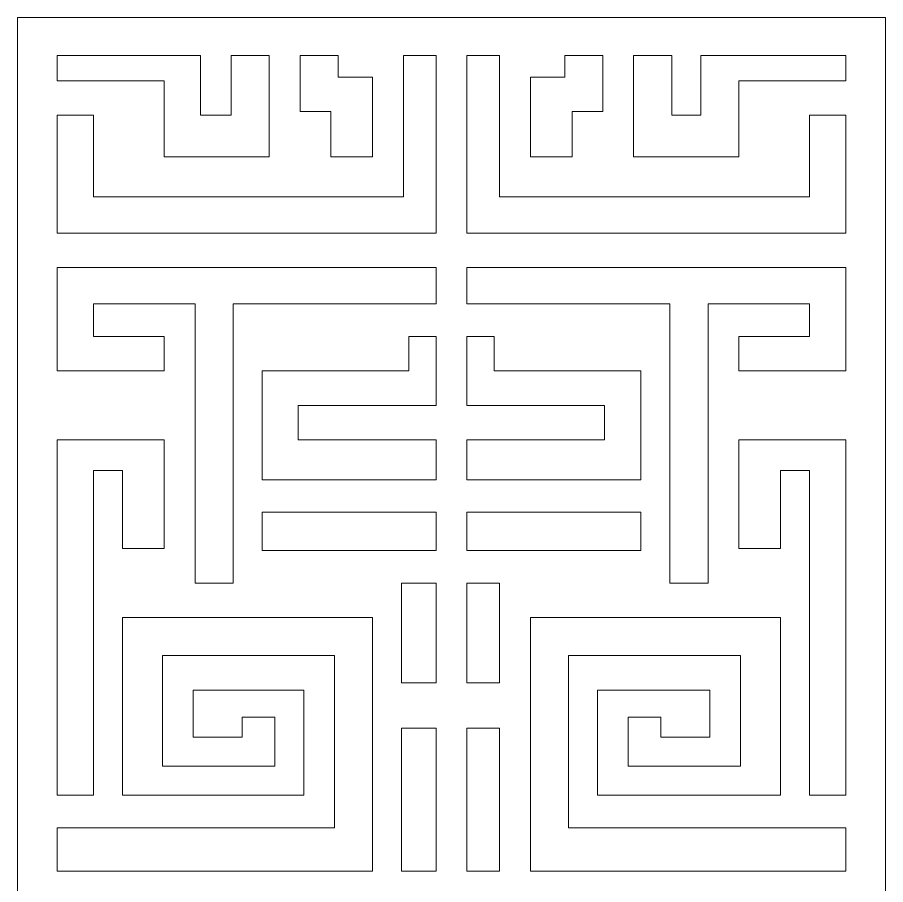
# Model space of a CAD drawing. Extents: x -66030 to 95157, y -13132 to 45879.
# Drawn here: x -32729 to -30858, y 27300 to 29168 of the extents above; entities that cross this region are included whole.
import ezdxf

# ---------------------------------------------------------------- set-up
doc = ezdxf.new("R2010")
doc.units = 0
doc.header["$LTSCALE"] = 100
doc.header["$MEASUREMENT"] = 0
doc.layers.get('0').update_dxf_attribs({"linetype": 'CONTINUOUS'})

msp = doc.modelspace()

# ---------------------------------------------------------------- linework, layer by layer
at = {"lineweight": 0}
for points in [[(-30858, 24422.6), (-32729, 24422.6), (-32729, 29168.3), (-30858, 29168.3), (-30858, 24422.6)], [(-30858, 24422.6), (-32729, 24422.6), (-32729, 29168.3), (-30858, 29168.3), (-30858, 24422.6)], [(-31897, 29086.3), (-31897, 28934), (-31897, 28851.9), (-31897, 28781.6), (-32510.3, 28781.6), (-32564.9, 28781.6), (-32564.9, 28957.4), (-32643.1, 28957.4), (-32643.1, 28703.5), (-31826.7, 28703.5), (-31826.7, 29086.3), (-31897, 29086.3)], [(-32643.1, 29031.6), (-32412.6, 29031.6), (-32412.6, 28957.4), (-32412.6, 28867.6), (-32186.1, 28867.6), (-32186.1, 29086.3), (-32268.1, 29086.3), (-32268.1, 28957.4), (-32334.5, 28957.4), (-32334.5, 29086.3), (-32643.1, 29086.3), (-32643.1, 29031.6)], [(-31897, 29086.3), (-31897, 28934), (-31897, 28851.9), (-31897, 28781.6), (-32510.3, 28781.6), (-32510.3, 28781.6), (-32564.9, 28781.6), (-32564.9, 28957.4), (-32643.1, 28957.4), (-32643.1, 28703.5), (-31826.7, 28703.5), (-31826.7, 29086.3), (-31897, 29086.3)], [(-32643.1, 29031.6), (-32412.6, 29031.6), (-32412.6, 28957.4), (-32412.6, 28867.6), (-32186.1, 28867.6), (-32186.1, 29086.3), (-32268.1, 29086.3), (-32268.1, 28957.4), (-32334.5, 28957.4), (-32334.5, 29086.3), (-32643.1, 29086.3), (-32643.1, 29031.6)], [(-32119.7, 29086.3), (-32119.7, 28965.2), (-32053.3, 28965.2), (-32053.3, 28867.6), (-31963.4, 28867.6), (-31963.4, 29039.4), (-32037.6, 29039.4), (-32037.6, 29086.3), (-32119.7, 29086.3)], [(-32119.7, 29086.3), (-32119.7, 28965.2), (-32053.3, 28965.2), (-32053.3, 28867.6), (-31963.4, 28867.6), (-31963.4, 29039.4), (-32037.6, 29039.4), (-32037.6, 29086.3), (-32119.7, 29086.3)], [(-31690, 29086.3), (-31690, 28934), (-31690, 28851.9), (-31690, 28781.6), (-31076.8, 28781.6), (-31022.1, 28781.6), (-31022.1, 28957.4), (-30944, 28957.4), (-30944, 28703.5), (-31760.3, 28703.5), (-31760.3, 29086.3), (-31690, 29086.3)], [(-31690, 29086.3), (-31690, 28934), (-31690, 28851.9), (-31690, 28781.6), (-31076.8, 28781.6), (-31022.1, 28781.6), (-31022.1, 28957.4), (-30944, 28957.4), (-30944, 28703.5), (-31760.3, 28703.5), (-31760.3, 29086.3), (-31690, 29086.3)], [(-31467.4, 29086.3), (-31467.4, 28965.2), (-31533.8, 28965.2), (-31533.8, 28867.6), (-31623.6, 28867.6), (-31623.6, 29039.4), (-31549.4, 29039.4), (-31549.4, 29086.3), (-31467.4, 29086.3)], [(-31467.4, 29086.3), (-31467.4, 28965.2), (-31533.8, 28965.2), (-31533.8, 28867.6), (-31623.6, 28867.6), (-31623.6, 29039.4), (-31549.4, 29039.4), (-31549.4, 29086.3), (-31467.4, 29086.3)], [(-30944, 29031.6), (-31174.4, 29031.6), (-31174.4, 28957.4), (-31174.4, 28867.6), (-31401, 28867.6), (-31401, 29086.3), (-31318.9, 29086.3), (-31318.9, 28957.4), (-31256.4, 28957.4), (-31256.4, 29086.3), (-30944, 29086.3), (-30944, 29031.6)], [(-30944, 29031.6), (-31174.4, 29031.6), (-31174.4, 28957.4), (-31174.4, 28957.4), (-31174.4, 28867.6), (-31401, 28867.6), (-31401, 29086.3), (-31318.9, 29086.3), (-31318.9, 28957.4), (-31256.4, 28957.4), (-31256.4, 29086.3), (-30944, 29086.3), (-30944, 29031.6)], [(-31826.7, 28629.3), (-32643.1, 28629.3), (-32643.1, 28406.7), (-32412.6, 28406.7), (-32412.6, 28480.9), (-32564.9, 28480.9), (-32564.9, 28551.2), (-32346.2, 28551.2), (-32346.2, 28551.2), (-32346.2, 27949.7), (-32264.2, 27949.7), (-32264.2, 28551.2), (-32256.4, 28551.2), (-32256.4, 28551.2), (-31826.7, 28551.2), (-31826.7, 28629.3)], [(-31826.7, 28629.3), (-32643.1, 28629.3), (-32643.1, 28406.7), (-32412.6, 28406.7), (-32412.6, 28480.9), (-32564.9, 28480.9), (-32564.9, 28551.2), (-32346.2, 28551.2), (-32346.2, 28551.2), (-32346.2, 27949.7), (-32264.2, 27949.7), (-32264.2, 28551.2), (-32256.4, 28551.2), (-32256.4, 28551.2), (-31826.7, 28551.2), (-31826.7, 28629.3)], [(-31760.3, 28629.3), (-30944, 28629.3), (-30944, 28406.7), (-31174.4, 28406.7), (-31174.4, 28480.9), (-31022.1, 28480.9), (-31022.1, 28551.2), (-31240.8, 28551.2), (-31240.8, 28551.2), (-31240.8, 27949.7), (-31322.8, 27949.7), (-31322.8, 28551.2), (-31330.7, 28551.2), (-31330.7, 28551.2), (-31760.3, 28551.2), (-31760.3, 28629.3)], [(-31760.3, 28629.3), (-30944, 28629.3), (-30944, 28406.7), (-31174.4, 28406.7), (-31174.4, 28480.9), (-31022.1, 28480.9), (-31022.1, 28551.2), (-31240.8, 28551.2), (-31240.8, 28551.2), (-31240.8, 27949.7), (-31322.8, 27949.7), (-31322.8, 28551.2), (-31330.7, 28551.2), (-31330.7, 28551.2), (-31760.3, 28551.2), (-31760.3, 28629.3)], [(-31826.7, 28480.9), (-31885.3, 28480.9), (-31885.3, 28406.7), (-32201.7, 28406.7), (-32201.7, 28172.3), (-31826.7, 28172.3), (-31826.7, 28258.2), (-32123.6, 28258.2), (-32123.6, 28332.4), (-31826.7, 28332.4), (-31826.7, 28480.9)], [(-31826.7, 28480.9), (-31885.3, 28480.9), (-31885.3, 28406.7), (-32201.7, 28406.7), (-32201.7, 28172.3), (-31826.7, 28172.3), (-31826.7, 28258.2), (-32123.6, 28258.2), (-32123.6, 28332.4), (-31826.7, 28332.4), (-31826.7, 28480.9)], [(-31760.3, 28480.9), (-31701.7, 28480.9), (-31701.7, 28406.7), (-31385.3, 28406.7), (-31385.3, 28172.3), (-31760.3, 28172.3), (-31760.3, 28258.2), (-31463.5, 28258.2), (-31463.5, 28332.4), (-31760.3, 28332.4), (-31760.3, 28480.9)], [(-31760.3, 28480.9), (-31701.7, 28480.9), (-31701.7, 28406.7), (-31385.3, 28406.7), (-31385.3, 28172.3), (-31760.3, 28172.3), (-31760.3, 28258.2), (-31463.5, 28258.2), (-31463.5, 28332.4), (-31760.3, 28332.4), (-31760.3, 28480.9)], [(-32643.1, 27492.7), (-32564.9, 27492.7), (-32564.9, 28191.8), (-32502.5, 28191.8), (-32502.5, 28023.9), (-32412.6, 28023.9), (-32412.6, 28258.2), (-32643.1, 28258.2), (-32643.1, 27492.7)], [(-32643.1, 27492.7), (-32564.9, 27492.7), (-32564.9, 28191.8), (-32502.5, 28191.8), (-32502.5, 28023.9), (-32412.6, 28023.9), (-32412.6, 28258.2), (-32643.1, 28258.2), (-32643.1, 27492.7)], [(-30944, 27492.7), (-31022.1, 27492.7), (-31022.1, 28191.8), (-31084.6, 28191.8), (-31084.6, 28023.9), (-31174.4, 28023.9), (-31174.4, 28258.2), (-30944, 28258.2), (-30944, 27492.7)], [(-30944, 27492.7), (-31022.1, 27492.7), (-31022.1, 28191.8), (-31084.6, 28191.8), (-31084.6, 28023.9), (-31174.4, 28023.9), (-31174.4, 28258.2), (-30944, 28258.2), (-30944, 27492.7)], [(-31826.7, 28102), (-32201.7, 28102), (-32201.7, 28020), (-31826.7, 28020), (-31826.7, 28102)], [(-31826.7, 28102), (-32201.7, 28102), (-32201.7, 28020), (-31826.7, 28020), (-31826.7, 28102)], [(-31760.3, 28102), (-31385.3, 28102), (-31385.3, 28020), (-31760.3, 28020), (-31760.3, 28102)], [(-31760.3, 28102), (-31385.3, 28102), (-31385.3, 28020), (-31760.3, 28020), (-31760.3, 28102)], [(-31826.7, 27949.7), (-31900.9, 27949.7), (-31900.9, 27734.8), (-31826.7, 27734.8), (-31826.7, 27949.7)], [(-31826.7, 27949.7), (-31900.9, 27949.7), (-31900.9, 27734.8), (-31826.7, 27734.8), (-31826.7, 27949.7)], [(-31760.3, 27949.7), (-31690, 27949.7), (-31690, 27734.8), (-31760.3, 27734.8), (-31760.3, 27949.7)], [(-31760.3, 27949.7), (-31690, 27949.7), (-31690, 27734.8), (-31760.3, 27734.8), (-31760.3, 27949.7)], [(-32471.2, 27422.4), (-32440, 27422.4), (-32436, 27422.4), (-32057.2, 27422.4), (-32045.5, 27422.4), (-32045.5, 27793.4), (-32416.5, 27793.4), (-32416.5, 27555.2), (-32174.3, 27555.2), (-32174.3, 27660.6), (-32244.7, 27660.6), (-32244.7, 27617.7), (-32350.1, 27617.7), (-32350.1, 27629.4), (-32350.1, 27699.7), (-32350.1, 27719.2), (-32127.5, 27719.2), (-32111.9, 27719.2), (-32111.9, 27680.2), (-32111.9, 27660.6), (-32111.9, 27566.9), (-32111.9, 27492.7), (-32467.3, 27492.7), (-32502.5, 27492.7), (-32502.5, 27875.4), (-31963.4, 27875.4), (-31963.4, 27328.6), (-32643.1, 27328.6), (-32643.1, 27422.4), (-32564.9, 27422.4), (-32471.2, 27422.4)], [(-32471.2, 27422.4), (-32471.2, 27422.4), (-32440, 27422.4), (-32440, 27422.4), (-32436, 27422.4), (-32436, 27422.4), (-32057.2, 27422.4), (-32045.5, 27422.4), (-32045.5, 27793.4), (-32416.5, 27793.4), (-32416.5, 27555.2), (-32174.3, 27555.2), (-32174.3, 27660.6), (-32244.7, 27660.6), (-32244.7, 27617.7), (-32350.1, 27617.7), (-32350.1, 27629.4), (-32350.1, 27629.4), (-32350.1, 27699.7), (-32350.1, 27699.7), (-32350.1, 27719.2), (-32127.5, 27719.2), (-32111.9, 27719.2), (-32111.9, 27680.2), (-32111.9, 27660.6), (-32111.9, 27660.6), (-32111.9, 27566.9), (-32111.9, 27566.9), (-32111.9, 27492.7), (-32467.3, 27492.7), (-32467.3, 27492.7), (-32502.5, 27492.7), (-32502.5, 27875.4), (-31963.4, 27875.4), (-31963.4, 27328.6), (-32643.1, 27328.6), (-32643.1, 27422.4), (-32564.9, 27422.4), (-32471.2, 27422.4)], [(-31115.8, 27492.7), (-31084.6, 27492.7), (-31084.6, 27875.4), (-31623.6, 27875.4), (-31623.6, 27328.6), (-30944, 27328.6), (-30944, 27422.4), (-31022.1, 27422.4), (-31115.8, 27422.4), (-31143.2, 27422.4), (-31147.1, 27422.4), (-31533.8, 27422.4), (-31541.6, 27422.4), (-31541.6, 27793.4), (-31170.5, 27793.4), (-31170.5, 27555.2), (-31412.7, 27555.2), (-31412.7, 27660.6), (-31342.4, 27660.6), (-31342.4, 27617.7), (-31236.9, 27617.7), (-31236.9, 27629.4), (-31236.9, 27699.7), (-31236.9, 27719.2), (-31459.6, 27719.2), (-31479.1, 27719.2), (-31479.1, 27680.2), (-31479.1, 27660.6), (-31479.1, 27566.9), (-31479.1, 27492.7), (-31119.7, 27492.7), (-31115.8, 27492.7)], [(-31115.8, 27492.7), (-31115.8, 27492.7), (-31084.6, 27492.7), (-31084.6, 27875.4), (-31623.6, 27875.4), (-31623.6, 27328.6), (-30944, 27328.6), (-30944, 27422.4), (-31022.1, 27422.4), (-31115.8, 27422.4), (-31143.2, 27422.4), (-31147.1, 27422.4), (-31147.1, 27422.4), (-31533.8, 27422.4), (-31541.6, 27422.4), (-31541.6, 27793.4), (-31170.5, 27793.4), (-31170.5, 27555.2), (-31412.7, 27555.2), (-31412.7, 27660.6), (-31342.4, 27660.6), (-31342.4, 27617.7), (-31236.9, 27617.7), (-31236.9, 27629.4), (-31236.9, 27629.4), (-31236.9, 27699.7), (-31236.9, 27699.7), (-31236.9, 27719.2), (-31459.6, 27719.2), (-31479.1, 27719.2), (-31479.1, 27680.2), (-31479.1, 27660.6), (-31479.1, 27660.6), (-31479.1, 27566.9), (-31479.1, 27492.7), (-31119.7, 27492.7), (-31119.7, 27492.7), (-31115.8, 27492.7)], [(-31826.7, 27637.2), (-31900.9, 27637.2), (-31900.9, 27328.6), (-31826.7, 27328.6), (-31826.7, 27637.2)], [(-31826.7, 27637.2), (-31900.9, 27637.2), (-31900.9, 27328.6), (-31826.7, 27328.6), (-31826.7, 27637.2)], [(-31760.3, 27637.2), (-31690, 27637.2), (-31690, 27328.6), (-31760.3, 27328.6), (-31760.3, 27637.2)], [(-31760.3, 27637.2), (-31690, 27637.2), (-31690, 27328.6), (-31760.3, 27328.6), (-31760.3, 27637.2)]]:
    msp.add_lwpolyline(points, close=True, dxfattribs=at)

doc.saveas('drawing.dxf')
